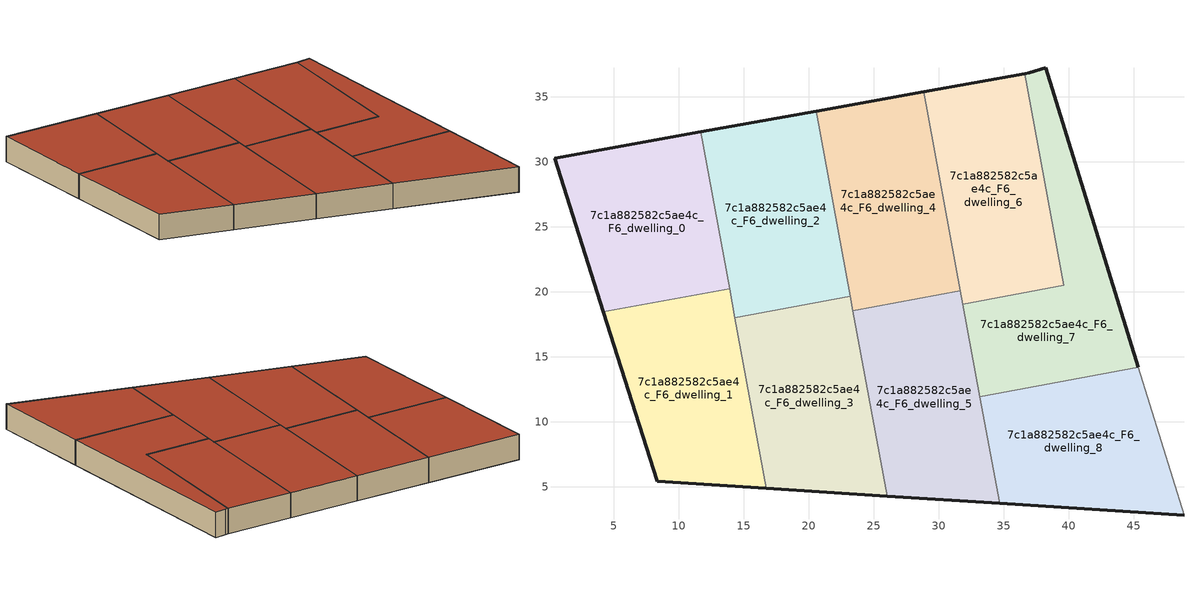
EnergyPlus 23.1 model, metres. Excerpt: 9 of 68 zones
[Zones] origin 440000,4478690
7c1a882582c5ae4c_F6_dwelling_0
 floor to 7c1a882582c5ae4c_F5_dwelling_0 (EU_floor_Construction): 13.9,20.25 11.67,32.3 0.42,30.29 4.18,18.46 z18
 wall outside (EU_wall_Construction): 4.18,18.46 0.42,30.29 11.67,32.3 z18:21
 wall to 7c1a882582c5ae4c_F6_dwelling_1 (EU_wall_Construction): 13.9,20.25 4.18,18.46 z18:21
 wall to 7c1a882582c5ae4c_F6_dwelling_2 (EU_wall_Construction): 11.67,32.3 13.9,20.25 z18:21
 roof outside (EU_roof_Construction): 11.67,32.3 13.9,20.25 4.18,18.46 0.42,30.29 z21
7c1a882582c5ae4c_F6_dwelling_1
 floor to 7c1a882582c5ae4c_F5_dwelling_1 (EU_floor_Construction): 16.73,4.88 13.9,20.25 4.18,18.46 8.32,5.42 z18
 wall outside (EU_wall_Construction): 16.73,4.88 8.32,5.42 4.18,18.46 z18:21
 wall to 7c1a882582c5ae4c_F6_dwelling_3 (EU_wall_Construction): 14.31,18.03 16.73,4.88 z18:21
 wall to 7c1a882582c5ae4c_F6_dwelling_2 (EU_wall_Construction): 13.89,20.25 14.3,18.03 z18:21
 roof outside (EU_roof_Construction): 13.9,20.25 16.73,4.88 8.32,5.42 4.18,18.46 z21
7c1a882582c5ae4c_F6_dwelling_2
 floor to 7c1a882582c5ae4c_F5_dwelling_2 (EU_floor_Construction): 23.18,19.66 20.55,33.9 11.67,32.3 14.3,18.03 z18
 wall outside (EU_wall_Construction): 11.67,32.3 20.55,33.9 z18:21
 wall to 7c1a882582c5ae4c_F6_dwelling_3 (EU_wall_Construction): 23.18,19.66 14.3,18.03 z18:21
 wall to 7c1a882582c5ae4c_F6_dwelling_4 (EU_wall_Construction): 20.55,33.9 23.18,19.66 z18:21
 roof outside (EU_roof_Construction): 20.55,33.9 23.18,19.66 14.3,18.03 11.67,32.3 z21
7c1a882582c5ae4c_F6_dwelling_3
 floor to 7c1a882582c5ae4c_F5_dwelling_3 (EU_floor_Construction): 26.02,4.29 23.18,19.66 14.3,18.03 16.73,4.88 z18
 wall outside (EU_wall_Construction): 26.02,4.29 16.73,4.88 z18:21
 wall to 7c1a882582c5ae4c_F6_dwelling_5 (EU_wall_Construction): 23.38,18.56 26.02,4.29 z18:21
 wall to 7c1a882582c5ae4c_F6_dwelling_4 (EU_wall_Construction): 23.18,19.66 23.38,18.56 z18:21
 roof outside (EU_roof_Construction): 23.18,19.66 26.02,4.29 16.73,4.88 14.3,18.03 z21
7c1a882582c5ae4c_F6_dwelling_4
 floor to 7c1a882582c5ae4c_F5_dwelling_4 (EU_floor_Construction): 31.64,20.09 28.82,35.38 20.55,33.9 23.38,18.56 z18
 wall outside (EU_wall_Construction): 20.55,33.9 28.82,35.38 z18:21
 wall to 7c1a882582c5ae4c_F6_dwelling_5 (EU_wall_Construction): 31.64,20.09 23.38,18.56 z18:21
 wall to 7c1a882582c5ae4c_F6_dwelling_6 (EU_wall_Construction): 28.82,35.38 31.64,20.09 z18:21
 roof outside (EU_roof_Construction): 28.82,35.38 31.64,20.09 23.38,18.56 20.55,33.9 z21
7c1a882582c5ae4c_F6_dwelling_5
 floor to 7c1a882582c5ae4c_F5_dwelling_5 (EU_floor_Construction): 34.66,3.73 31.64,20.09 23.38,18.56 26.02,4.29 z18
 wall outside (EU_wall_Construction): 34.66,3.73 26.02,4.29 z18:21
 wall to 7c1a882582c5ae4c_F6_dwelling_8 (EU_wall_Construction): 33.15,11.94 34.66,3.73 z18:21
 wall to 7c1a882582c5ae4c_F6_dwelling_7 (EU_wall_Construction): 31.83,19.06 33.15,11.94 z18:21
 wall to 7c1a882582c5ae4c_F6_dwelling_6 (EU_wall_Construction): 31.64,20.09 31.83,19.06 z18:21
 roof outside (EU_roof_Construction): 31.64,20.09 34.66,3.73 26.02,4.29 23.38,18.56 z21
7c1a882582c5ae4c_F6_dwelling_6
 floor to 7c1a882582c5ae4c_F5_dwelling_6 (EU_floor_Construction): 39.59,20.49 36.59,36.78 28.82,35.38 31.83,19.06 z18
 wall outside (EU_wall_Construction): 28.82,35.38 36.59,36.78 z18:21
 wall to 7c1a882582c5ae4c_F6_dwelling_7 (EU_wall_Construction): 36.59,36.78 39.59,20.49 31.83,19.06 z18:21
 roof outside (EU_roof_Construction): 36.59,36.78 39.59,20.49 31.83,19.06 28.82,35.38 z21
7c1a882582c5ae4c_F6_dwelling_7
 floor to 7c1a882582c5ae4c_F5_dwelling_7 (EU_floor_Construction): 45.33,14.19 38.2,37.25 36.93,36.84 36.59,36.78 39.59,20.49 31.83,19.06 33.15,11.94 z18
 wall outside (EU_wall_Construction): 36.59,36.78 36.93,36.84 38.2,37.25 45.33,14.19 z18:21
 wall to 7c1a882582c5ae4c_F6_dwelling_8 (EU_wall_Construction): 45.33,14.19 33.15,11.94 z18:21
 roof outside (EU_roof_Construction): 38.2,37.25 45.33,14.19 33.15,11.94 31.83,19.06 39.59,20.49 36.59,36.78 36.93,36.84 z21
7c1a882582c5ae4c_F6_dwelling_8
 floor to 7c1a882582c5ae4c_F5_dwelling_8 (EU_floor_Construction): 48.85,2.8 45.33,14.19 33.15,11.94 34.66,3.73 z18
 wall outside (EU_wall_Construction): 48.85,2.8 34.66,3.73 z18:21
 wall adiabatic (EU_wall_Construction): 45.33,14.19 48.85,2.8 z18:21
 roof outside (EU_roof_Construction): 45.33,14.19 48.85,2.8 34.66,3.73 33.15,11.94 z21
[Building]
EU S2 Campaign: North Axis=0; Terrain=City; Solar Distribution=FullExterior
[Site:Location]
Madrid: Latitude=40.5; Longitude=-3.5; Time Zone=1; Elevation=609
[SizingPeriod:WeatherFileDays]
AnnualSizingPeriod: Begin Month=1; Begin Day of Month=1; End Month=12; End Day of Month=31; Day of Week for Start Day=Monday; Use Weather File Daylight Saving Period=No; Use Weather File Rain and Snow Indicators=No
[MATERIAL]
EU_InternalMass_Material: Roughness=MediumRough; Thickness=0.1; Conductivity=1; Density=1800; Specific Heat=900; Thermal Absorptance=0.9; Solar Absorptance=0.7; Visible Absorptance=0.7
[MATERIAL:NOMASS] Roughness=MediumRough; Thermal Absorptance=0.9; Solar Absorptance=0.7; Visible Absorptance=0.7
Name | Thermal Resistance
EU_wall_NoMass | 0.609216
EU_roof_NoMass | 0.513268
EU_floor_NoMass | 0.568163
[CONSTRUCTION]
EU_wall_Construction: EU_wall_NoMass
EU_roof_Construction: EU_roof_NoMass
EU_floor_Construction: EU_floor_NoMass
EU_InternalMass_Construction: EU_InternalMass_Material
[ZONE] Type=1; Multiplier=1; Ceiling Height=autocalculate; Floor Area=autocalculate; Part of Total Floor Area=Yes
Name | Volume
7c1a882582c5ae4c_F6_dwelling_0 | 392.575
7c1a882582c5ae4c_F6_dwelling_1 | 392.546
7c1a882582c5ae4c_F6_dwelling_2 | 392.525
7c1a882582c5ae4c_F6_dwelling_3 | 392.531
7c1a882582c5ae4c_F6_dwelling_4 | 392.548
7c1a882582c5ae4c_F6_dwelling_5 | 392.549
7c1a882582c5ae4c_F6_dwelling_6 | 392.572
7c1a882582c5ae4c_F6_dwelling_7 | 392.547
7c1a882582c5ae4c_F6_dwelling_8 | 392.528
[INTERNALMASS] Construction=EU_InternalMass_Construction
Name | Zone or ZoneList | Surface Area
7c1a882582c5ae4c_F6_dwelling_0_EU_InternalMass | 7c1a882582c5ae4c_F6_dwelling_0 | 130.855
7c1a882582c5ae4c_F6_dwelling_1_EU_InternalMass | 7c1a882582c5ae4c_F6_dwelling_1 | 130.85
7c1a882582c5ae4c_F6_dwelling_2_EU_InternalMass | 7c1a882582c5ae4c_F6_dwelling_2 | 130.843
7c1a882582c5ae4c_F6_dwelling_3_EU_InternalMass | 7c1a882582c5ae4c_F6_dwelling_3 | 130.845
7c1a882582c5ae4c_F6_dwelling_4_EU_InternalMass | 7c1a882582c5ae4c_F6_dwelling_4 | 130.85
7c1a882582c5ae4c_F6_dwelling_5_EU_InternalMass | 7c1a882582c5ae4c_F6_dwelling_5 | 130.845
7c1a882582c5ae4c_F6_dwelling_6_EU_InternalMass | 7c1a882582c5ae4c_F6_dwelling_6 | 130.858
7c1a882582c5ae4c_F6_dwelling_7_EU_InternalMass | 7c1a882582c5ae4c_F6_dwelling_7 | 130.849
7c1a882582c5ae4c_F6_dwelling_8_EU_InternalMass | 7c1a882582c5ae4c_F6_dwelling_8 | 130.846
[OTHEREQUIPMENT] Fuel Type=Electricity; Design Level Calculation Method=Watts/Area; Power per Zone Floor Area=1; Fraction Latent=0; Fraction Radiant=0; Fraction Lost=0; Carbon Dioxide Generation Rate=0; EndUse Subcategory=EU_Step8_InternalGains
Name | Zone or ZoneList or Space or SpaceList | Schedule
EU_Step8_InternalGain_7c1a882582c5ae4c_F6_dwelling_0_f000 | 7c1a882582c5ae4c_F6_dwelling_0 | EU_Step8_GainSchedule_7c1a882582c5ae4c_F6_dwelling_0_f000
EU_Step8_InternalGain_7c1a882582c5ae4c_F6_dwelling_1_f000 | 7c1a882582c5ae4c_F6_dwelling_1 | EU_Step8_GainSchedule_7c1a882582c5ae4c_F6_dwelling_1_f000
EU_Step8_InternalGain_7c1a882582c5ae4c_F6_dwelling_2_f000 | 7c1a882582c5ae4c_F6_dwelling_2 | EU_Step8_GainSchedule_7c1a882582c5ae4c_F6_dwelling_2_f000
EU_Step8_InternalGain_7c1a882582c5ae4c_F6_dwelling_3_f000 | 7c1a882582c5ae4c_F6_dwelling_3 | EU_Step8_GainSchedule_7c1a882582c5ae4c_F6_dwelling_3_f000
EU_Step8_InternalGain_7c1a882582c5ae4c_F6_dwelling_4_f000 | 7c1a882582c5ae4c_F6_dwelling_4 | EU_Step8_GainSchedule_7c1a882582c5ae4c_F6_dwelling_4_f000
EU_Step8_InternalGain_7c1a882582c5ae4c_F6_dwelling_5_f000 | 7c1a882582c5ae4c_F6_dwelling_5 | EU_Step8_GainSchedule_7c1a882582c5ae4c_F6_dwelling_5_f000
EU_Step8_InternalGain_7c1a882582c5ae4c_F6_dwelling_6_f000 | 7c1a882582c5ae4c_F6_dwelling_6 | EU_Step8_GainSchedule_7c1a882582c5ae4c_F6_dwelling_6_f000
EU_Step8_InternalGain_7c1a882582c5ae4c_F6_dwelling_7_f000 | 7c1a882582c5ae4c_F6_dwelling_7 | EU_Step8_GainSchedule_7c1a882582c5ae4c_F6_dwelling_7_f000
EU_Step8_InternalGain_7c1a882582c5ae4c_F6_dwelling_8_f000 | 7c1a882582c5ae4c_F6_dwelling_8 | EU_Step8_GainSchedule_7c1a882582c5ae4c_F6_dwelling_8_f000
[ZONEVENTILATION:DESIGNFLOWRATE] Schedule=EU_AlwaysOn; Design Flow Rate Calculation Method=AirChanges/Hour; Air Changes per Hour=0.752966; Ventilation Type=Natural; Fan Pressure Rise=0; Fan Total Efficiency=1; Constant Term Coefficient=1; Temperature Term Coefficient=0; Velocity Term Coefficient=0; Velocity Squared Term Coefficient=0; Minimum Indoor Temperature=-100; Maximum Indoor Temperature=100; Delta Temperature=-100; Minimum Outdoor Temperature=-100; Maximum Outdoor Temperature=100; Maximum Wind Speed=40
Name | Zone or ZoneList or Space or SpaceList
EU_ConstantAir_7c1a882582c5ae4c_F6_dwelling_0 | 7c1a882582c5ae4c_F6_dwelling_0
EU_ConstantAir_7c1a882582c5ae4c_F6_dwelling_1 | 7c1a882582c5ae4c_F6_dwelling_1
EU_ConstantAir_7c1a882582c5ae4c_F6_dwelling_2 | 7c1a882582c5ae4c_F6_dwelling_2
EU_ConstantAir_7c1a882582c5ae4c_F6_dwelling_3 | 7c1a882582c5ae4c_F6_dwelling_3
EU_ConstantAir_7c1a882582c5ae4c_F6_dwelling_4 | 7c1a882582c5ae4c_F6_dwelling_4
EU_ConstantAir_7c1a882582c5ae4c_F6_dwelling_5 | 7c1a882582c5ae4c_F6_dwelling_5
EU_ConstantAir_7c1a882582c5ae4c_F6_dwelling_6 | 7c1a882582c5ae4c_F6_dwelling_6
EU_ConstantAir_7c1a882582c5ae4c_F6_dwelling_7 | 7c1a882582c5ae4c_F6_dwelling_7
EU_ConstantAir_7c1a882582c5ae4c_F6_dwelling_8 | 7c1a882582c5ae4c_F6_dwelling_8
[HVACTEMPLATE:ZONE:IDEALLOADSAIRSYSTEM] System Availability Schedule=EU_AlwaysOn; Maximum Heating Supply Air Temperature=50; Minimum Cooling Supply Air Temperature=13; Maximum Heating Supply Air Humidity Ratio=0.0156; Minimum Cooling Supply Air Humidity Ratio=0.0077; Heating Limit=NoLimit; Cooling Limit=NoLimit; Heating Availability Schedule=EU_AlwaysOn; Cooling Availability Schedule=EU_CoolingOff; Dehumidification Control Type=ConstantSensibleHeatRatio; Cooling Sensible Heat Ratio=0.7; Dehumidification Setpoint=60; Humidification Control Type=None; Humidification Setpoint=30; Outdoor Air Method=None; Outdoor Air Flow Rate per Person=0.00944; Outdoor Air Flow Rate per Zone Floor Area=0; Outdoor Air Flow Rate per Zone=0; Demand Controlled Ventilation Type=None; Outdoor Air Economizer Type=NoEconomizer; Heat Recovery Type=None; Sensible Heat Recovery Effectiveness=0.7; Latent Heat Recovery Effectiveness=0.65
Name | Template Thermostat
7c1a882582c5ae4c_F6_dwelling_0 | EU_HeatOnly_7c1a882582c5ae4c_F6_dwelling_0
7c1a882582c5ae4c_F6_dwelling_1 | EU_HeatOnly_7c1a882582c5ae4c_F6_dwelling_1
7c1a882582c5ae4c_F6_dwelling_2 | EU_HeatOnly_7c1a882582c5ae4c_F6_dwelling_2
7c1a882582c5ae4c_F6_dwelling_3 | EU_HeatOnly_7c1a882582c5ae4c_F6_dwelling_3
7c1a882582c5ae4c_F6_dwelling_4 | EU_HeatOnly_7c1a882582c5ae4c_F6_dwelling_4
7c1a882582c5ae4c_F6_dwelling_5 | EU_HeatOnly_7c1a882582c5ae4c_F6_dwelling_5
7c1a882582c5ae4c_F6_dwelling_6 | EU_HeatOnly_7c1a882582c5ae4c_F6_dwelling_6
7c1a882582c5ae4c_F6_dwelling_7 | EU_HeatOnly_7c1a882582c5ae4c_F6_dwelling_7
7c1a882582c5ae4c_F6_dwelling_8 | EU_HeatOnly_7c1a882582c5ae4c_F6_dwelling_8
[SIZING:ZONE] Zone Cooling Design Supply Air Temperature Input Method=SupplyAirTemperature; Zone Cooling Design Supply Air Temperature=13; Zone Heating Design Supply Air Temperature Input Method=SupplyAirTemperature; Zone Heating Design Supply Air Temperature=50; Zone Cooling Design Supply Air Humidity Ratio=0.008; Zone Heating Design Supply Air Humidity Ratio=0.008; Cooling Design Air Flow Method=DesignDay; Cooling Design Air Flow Rate=0; Cooling Minimum Air Flow per Zone Floor Area=0.000762; Cooling Minimum Air Flow=0; Cooling Minimum Air Flow Fraction=0.2; Heating Design Air Flow Method=DesignDay; Heating Design Air Flow Rate=0; Heating Maximum Air Flow per Zone Floor Area=0.002032; Heating Maximum Air Flow=0.141576; Heating Maximum Air Flow Fraction=0.3; Account for Dedicated Outdoor Air System=No; Dedicated Outdoor Air System Control Strategy=NeutralSupplyAir; Dedicated Outdoor Air Low Setpoint Temperature for Design=autosize; Dedicated Outdoor Air High Setpoint Temperature for Design=autosize; Zone Load Sizing Method=Sensible Load Only No Latent Load; Zone Latent Cooling Design Supply Air Humidity Ratio Input Method=HumidityRatioDifference; Zone Cooling Design Supply Air Humidity Ratio Difference=0.005; Zone Latent Heating Design Supply Air Humidity Ratio Input Method=HumidityRatioDifference; Zone Humidification Design Supply Air Humidity Ratio Difference=0.005
7c1a882582c5ae4c_F6_dwelling_0; 7c1a882582c5ae4c_F6_dwelling_1; 7c1a882582c5ae4c_F6_dwelling_2; 7c1a882582c5ae4c_F6_dwelling_3; 7c1a882582c5ae4c_F6_dwelling_4; 7c1a882582c5ae4c_F6_dwelling_5; 7c1a882582c5ae4c_F6_dwelling_6; 7c1a882582c5ae4c_F6_dwelling_7; 7c1a882582c5ae4c_F6_dwelling_8
[SCHEDULE:CONSTANT]
Name | Hourly Value
EU_AlwaysOn | 1
EU_CoolingOff | 0
[SCHEDULE:FILE] Column Number=1; Rows to Skip at Top=0; Number of Hours of Data=8760; Column Separator=Comma; Interpolate to Timestep=No; Minutes per Item=60; Adjust Schedule for Daylight Savings=Yes
Name | File
EU_Step8_GainSchedule_7c1a882582c5ae4c_F6_dwelling_0_f000 | ../../schedules/7c1a882582c5ae4c/7c1a882582c5ae4c_F6_dwelling_0_f000_gain.csv
EU_Step8_GainSchedule_7c1a882582c5ae4c_F6_dwelling_1_f000 | ../../schedules/7c1a882582c5ae4c/7c1a882582c5ae4c_F6_dwelling_1_f000_gain.csv
EU_Step8_GainSchedule_7c1a882582c5ae4c_F6_dwelling_2_f000 | ../../schedules/7c1a882582c5ae4c/7c1a882582c5ae4c_F6_dwelling_2_f000_gain.csv
EU_Step8_GainSchedule_7c1a882582c5ae4c_F6_dwelling_3_f000 | ../../schedules/7c1a882582c5ae4c/7c1a882582c5ae4c_F6_dwelling_3_f000_gain.csv
EU_Step8_GainSchedule_7c1a882582c5ae4c_F6_dwelling_4_f000 | ../../schedules/7c1a882582c5ae4c/7c1a882582c5ae4c_F6_dwelling_4_f000_gain.csv
EU_Step8_GainSchedule_7c1a882582c5ae4c_F6_dwelling_5_f000 | ../../schedules/7c1a882582c5ae4c/7c1a882582c5ae4c_F6_dwelling_5_f000_gain.csv
EU_Step8_GainSchedule_7c1a882582c5ae4c_F6_dwelling_6_f000 | ../../schedules/7c1a882582c5ae4c/7c1a882582c5ae4c_F6_dwelling_6_f000_gain.csv
EU_Step8_GainSchedule_7c1a882582c5ae4c_F6_dwelling_7_f000 | ../../schedules/7c1a882582c5ae4c/7c1a882582c5ae4c_F6_dwelling_7_f000_gain.csv
EU_Step8_GainSchedule_7c1a882582c5ae4c_F6_dwelling_8_f000 | ../../schedules/7c1a882582c5ae4c/7c1a882582c5ae4c_F6_dwelling_8_f000_gain.csv
